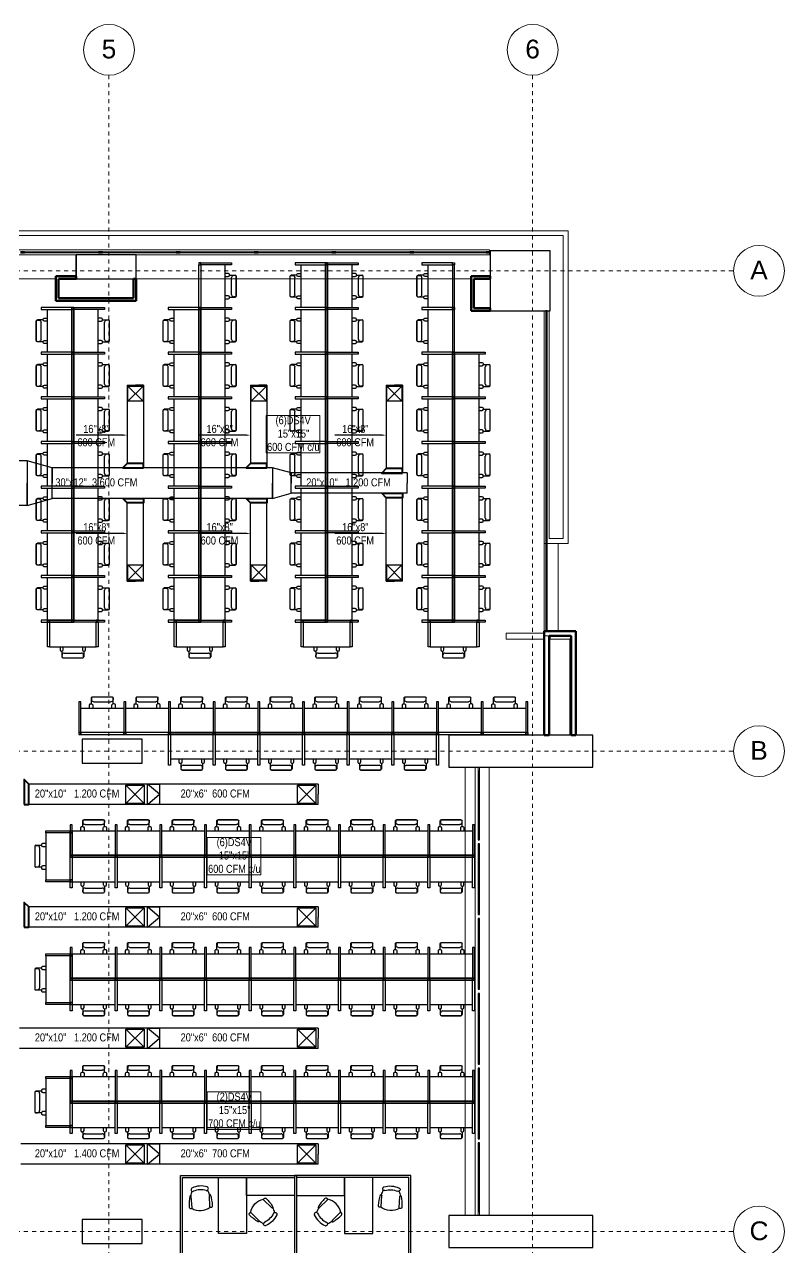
# Model space of a CAD drawing. Header units: inches. Extents: x -3 to 209, y -384 to 20.
# Drawn here: x 174.29 to 193.27, y -10.29 to 20.26 of the extents above; entities that cross this region are included whole.
import ezdxf
from ezdxf import colors
from ezdxf.entities.mleader import LeaderData, LeaderLine
from ezdxf.math import Vec2, Vec3

# ---------------------------------------------------------------- set-up
doc = ezdxf.new("R2010")
doc.units = ezdxf.units.IN
doc.header["$MEASUREMENT"] = 0
doc.linetypes.add('Grid Line 1_2_', pattern=[0.022225, 0.0127, -0.003175, 0.003175, -0.003175])
doc.linetypes.add('HIDDEN2', pattern=[0.1875, 0.125, -0.0625])
for name, color, linetype, lineweight in [('A-GLAZ-CURT', 253, 'Continuous', 9), ('A-GLAZ-CWMG', 253, 'Continuous', 9), ('A-WALL-PATT', 253, 'Continuous', 50), ('HVAC -Textos Suministro', 7, 'Continuous', 9), ('HVAC Suministro', 5, 'Continuous', 40), ('S-BEAM', 253, 'Continuous', 13), ('S-COLS', 6, 'Continuous', 13), ('S-GRID', 253, 'Continuous', 9), ('S-GRID-IDEN', 253, 'Continuous', 9)]:
    doc.layers.add(name, color=color, linetype=linetype, lineweight=lineweight)
for name, color, linetype in [('A-WALL', 253, 'Continuous'), ('HVAC-Rejillas', 2, 'HIDDEN2'), ('HVAC-Suministro', 170, 'Continuous'), ('NFF-FURN', 253, 'Continuous'), ('NFF-LIGHT', 253, 'Continuous')]:
    doc.layers.add(name, color=color, linetype=linetype)
doc.styles.add('Arial', font='arial.ttf', dxfattribs={"height": 0.225})
doc.styles.add('Arial Narrow', font='ARIALN.TTF', dxfattribs={"height": 0.00295})
doc.styles.get("Standard").update_dxf_attribs({"font": 'arial.ttf'})

# ---------------------------------------------------------------- blocks, each defined once
blk = doc.blocks.new('ds')
at = {"linetype": 'ByBlock', "lineweight": -2}
for p, q in [((-0.0127, -0.0127), (0.0127, 0.0127)), ((-0.0127, 0.0127), (0.0127, -0.0127)), ((-0.0127, -0.0127), (-0.0127, 0.0127)), ((-0.0127, 0.0127), (0.0127, 0.0127)), ((0.0127, 0.0127), (0.0127, -0.0127)), ((0.0127, -0.0127), (-0.0127, -0.0127))]:
    blk.add_line(p, q, dxfattribs=at)
blk = doc.blocks.new('*U69')
blk.add_lwpolyline([(-0.26, -0.057), (-0.26, 0), (0, 0), (0.057, -0.057), (-0.26, -0.057)])
blk = doc.blocks.new('*U64')
blk.add_lwpolyline([(-0.208, -0.057), (-0.208, 0), (0, 0), (0.057, -0.057), (-0.208, -0.057)])
blk = doc.blocks.new('Grid - Grid Head - Circle-50561-PLANTA COMUNICACIONES PISO 3 - Dependiente 1')
at = {"layer": 'S-GRID-IDEN', "linetype": 'ByBlock', "lineweight": -2}
blk.add_circle((0, 0), 0.00635, dxfattribs=at)
blk = doc.blocks.new('nci')
at = {"layer": 'NFF-FURN', "linetype": 'ByBlock', "lineweight": -2}
for p, q in [((717, -265), (635, -265)), ((744, -310), (744, -292)), ((635, -342), (712, -342)), ((744, -310), (886, -310)), ((793, -799), (793, -367)), ((889, -316), (844, -316)), ((911, -831), (911, -335)), ((915, -824), (915, -342)), ((711, -824), (635, -824)), ((635, -901), (716, -901)), ((743, -874), (743, -856)), ((743, -856), (886, -856)), ((889, -850), (844, -850))]:
    blk.add_line(p, q, dxfattribs=at)
for points in [[(-25, -50), (25, -50), (25, 0), (-25, 0)], [(25, -1116), (-25, -1116), (-25, -50), (25, -50)], [(25, -50), (25, -1116), (635, -1116), (635, -50)], [(-25, -1116), (25, -1116), (25, -1166), (-25, -1166)]]:
    blk.add_lwpolyline(points, close=True, dxfattribs=at)
for points in [[(25, 0), (789, 0), (789, -50), (25, -50), (25, 0)], [(25, -1116), (789, -1116), (789, -1166), (25, -1166), (25, -1116)]]:
    blk.add_lwpolyline(points, dxfattribs=at)
for centre, radius, start, end in [((717, -292), 26.9, 0, 90), ((712, -310), 32.3, 270, 0), ((844, -367), 50.8, 90, 180), ((886, -335), 25.4, 0, 90), ((889, -342), 25.4, 0, 90), ((711, -856), 32.3, 0, 90), ((716, -874), 26.9, 270, 0), ((844, -799), 50.8, 180, 270), ((886, -831), 25.4, 270, 0), ((889, -824), 25.4, 270, 0)]:
    blk.add_arc(centre, radius, start, end, dxfattribs=at)
blk = doc.blocks.new('tlws')
at = {"layer": 'NFF-FURN', "linetype": 'ByBlock', "lineweight": -2}
for p, q in [((-318, -610), (-318, -691)), ((-241, -686), (-241, -610)), ((241, -610), (241, -687)), ((318, -692), (318, -610)), ((-291, -718), (-273, -718)), ((-273, -718), (-273, -861)), ((-267, -864), (-267, -819)), ((-248, -886), (248, -886)), ((-241, -890), (241, -890)), ((-216, -768), (216, -768)), ((267, -864), (267, -819)), ((273, -719), (291, -719)), ((273, -719), (273, -861))]:
    blk.add_line(p, q, dxfattribs=at)
for points in [[(-585, 50), (-585, 0), (-635, 0), (-635, 50)], [(-585, 0), (-585, 50), (585, 50), (585, 0)], [(585, 0), (-585, 0), (-585, -610), (585, -610)], [(585, 50), (585, 0), (635, 0), (635, 50)]]:
    blk.add_lwpolyline(points, close=True, dxfattribs=at)
for points in [[(-585, 0), (-585, -610), (-635, -610), (-635, 0), (-585, 0)], [(635, 0), (635, -610), (585, -610), (585, 0), (635, 0)]]:
    blk.add_lwpolyline(points, dxfattribs=at)
for centre, radius, start, end in [((-291, -691), 26.9, 180, 270), ((-273, -686), 32.3, 270, 0), ((-248, -861), 25.4, 180, 270), ((-216, -819), 50.8, 90, 180), ((-241, -864), 25.4, 180, 270), ((216, -819), 50.8, 0, 90), ((273, -687), 32.3, 180, 270), ((241, -864), 25.4, 270, 0), ((248, -861), 25.4, 270, 0), ((291, -692), 26.9, 270, 0)]:
    blk.add_arc(centre, radius, start, end, dxfattribs=at)
blk = doc.blocks.new('zw$6B6B')
at = {"layer": 'NFF-FURN', "linetype": 'ByBlock', "lineweight": -2, "extrusion": (0, 0, -1)}
for points in [[(821, 2619, -0.300719), (791, 2153)], [(791, 2680, -0.198888), (818, 2667, -0.347278), (821, 2619)], [(791, 2680, -0.198158), (818, 2667, -0.414966), (815, 2612), (811, 2610)], [(518, 2664, -0.062864), (791, 2680)], [(518, 2664, -0.062864), (791, 2680)], [(526, 2631), (520, 2633), (515, 2637, -0.415881), (516, 2662), (518, 2664)], [(512, 2641, -0.335448), (516, 2662), (518, 2664)], [(395, 2608, -0.084773), (512, 2641)], [(315, 2612), (319, 2619), (325, 2625, -0.415301), (388, 2620, -0.275335), (396, 2575)], [(375, 2253, -0.163773), (396, 2575)], [(315, 2612), (319, 2619), (325, 2625, -0.415301), (388, 2620), (392, 2615), (395, 2608)], [(288, 2228, -0.190618), (315, 2612)], [(288, 2228, -0.190618), (315, 2612)], [(791, 2153, -0.360765), (783, 2104, -0.197378), (755, 2095)], [(783, 2163), (787, 2160, -0.414852), (783, 2104, -0.197378), (755, 2095)], [(755, 2095, -0.062793), (486, 2145)], [(755, 2095, -0.062793), (486, 2145)], [(486, 2145), (484, 2147, -0.415432), (486, 2172), (492, 2176), (498, 2176)], [(486, 2145), (484, 2147, -0.379395), (484, 2171)], [(484, 2171, -0.064311), (368, 2221)], [(375, 2253, -0.260185), (360, 2212, -0.41472), (296, 2216), (292, 2221), (288, 2228)], [(368, 2221), (364, 2216), (360, 2212, -0.41472), (296, 2216), (292, 2221), (288, 2228)], [(1198, 825, 0.084773), (1146, 935)], [(1159, 955, 0.062864), (992, 1171)], [(1159, 955, 0.062864), (992, 1171)], [(1146, 935, 0.335448), (1159, 952), (1159, 955)], [(1129, 939), (1135, 936), (1142, 934, 0.415881), (1159, 952), (1159, 955)], [(992, 1171, 0.198888), (964, 1182, 0.347278), (926, 1153)], [(992, 1171, 0.198158), (964, 1182, 0.414966), (925, 1143), (925, 1139)], [(926, 1153, 0.300719), (595, 823)], [(1254, 767), (1256, 775), (1257, 783, 0.415301), (1212, 828), (1205, 827), (1198, 825)], [(1254, 767), (1256, 775), (1257, 783, 0.415301), (1212, 828, 0.275335), (1173, 804)], [(982, 494, 0.190618), (1254, 767)], [(982, 494, 0.190618), (1254, 767)], [(945, 576, 0.163773), (1173, 804)], [(790, 589), (793, 589, 0.415432), (811, 606), (809, 613), (806, 618)], [(575, 758, 0.062793), (790, 589)], [(575, 758, 0.062793), (790, 589)], [(607, 824), (603, 824, 0.414852), (564, 785, 0.197378), (575, 758)], [(595, 823, 0.360765), (564, 785, 0.197378), (575, 758)], [(945, 576, 0.260185), (923, 537, 0.41472), (968, 492), (975, 493), (982, 494)], [(925, 550), (924, 544), (923, 537, 0.41472), (968, 492), (975, 493), (982, 494)], [(810, 604, 0.064311), (925, 550)], [(790, 589), (793, 589, 0.379395), (810, 604)]]:
    blk.add_lwpolyline(points, format="xyb", dxfattribs=at)
for points in [[(811, 2610), (526, 2631)], [(811, 2610), (811, 2610)], [(791, 2680), (791, 2680)], [(518, 2664), (518, 2664)], [(396, 2575), (396, 2575)], [(315, 2612), (315, 2612)], [(783, 2163), (498, 2176)], [(783, 2163), (783, 2163)], [(486, 2145), (486, 2145)], [(375, 2253), (375, 2253)], [(288, 2228), (288, 2228)], [(1450, 1251), (1450, 1951)], [(1450, 1951), (50, 1951)], [(755, 2095), (755, 2095)], [(50, 1251), (1450, 1251)], [(500, 51), (500, 1251)], [(500, 1251), (50, 1251)], [(1159, 955), (1159, 955)], [(925, 1139), (1129, 939)], [(992, 1171), (992, 1171)], [(925, 1139), (925, 1139)], [(1254, 767), (1254, 767)], [(1173, 804), (1173, 804)], [(607, 824), (806, 618)], [(607, 824), (607, 824)], [(575, 758), (575, 758)], [(982, 494), (982, 494)], [(945, 576), (945, 576)], [(790, 589), (790, 589)]]:
    blk.add_lwpolyline(points, dxfattribs=at)
at = {"layer": 'NFF-LIGHT', "linetype": 'ByBlock', "lineweight": -2}
for p, q in [((-2400, 2850), (-2400, 2900)), ((-2400, 2850), (-50, 2850)), ((-50, 2850), (-50, 50)), ((-2350, 50), (-2350, 1951)), ((-50, 50), (-2350, 50))]:
    blk.add_line(p, q, dxfattribs=at)
blk.add_lwpolyline([(-2400, 2900), (0, 2900), (0, 0), (-2400, 0), (-2400, 1951), (-2350, 1951)], dxfattribs=at)
at = {"layer": 'NFF-LIGHT', "linetype": 'ByBlock', "lineweight": -2, "extrusion": (0, 0, -1)}
blk.add_lwpolyline([(50, 51), (500, 51)], dxfattribs=at)

msp = doc.modelspace()

# ---------------------------------------------------------------- linework, layer by layer
at = {"layer": 'A-GLAZ-CURT', "lineweight": 18}
for p, q in [((176.136, 14.58), (174.292, 14.58)), ((174.292, 14.58), (174.292, 14.555)), ((174.292, 14.555), (176.136, 14.555)), ((176.136, 14.555), (176.136, 14.58)), ((178.08, 14.58), (176.236, 14.58)), ((176.236, 14.58), (176.236, 14.555)), ((176.236, 14.555), (178.08, 14.555)), ((178.08, 14.555), (178.08, 14.58)), ((180.024, 14.58), (178.18, 14.58)), ((178.18, 14.58), (178.18, 14.555)), ((178.18, 14.555), (180.024, 14.555)), ((180.024, 14.555), (180.024, 14.58)), ((181.967, 14.58), (180.124, 14.58)), ((180.124, 14.58), (180.124, 14.555)), ((180.124, 14.555), (181.967, 14.555)), ((181.967, 14.555), (181.967, 14.58)), ((183.911, 14.58), (182.067, 14.58)), ((182.067, 14.58), (182.067, 14.555)), ((182.067, 14.555), (183.911, 14.555)), ((183.911, 14.555), (183.911, 14.58)), ((185.815, 14.58), (184.011, 14.58)), ((184.011, 14.58), (184.011, 14.555)), ((184.011, 14.555), (185.815, 14.555)), ((185.815, 14.555), (185.815, 14.58)), ((187.314, 13.008), (187.314, 11.708)), ((187.339, 13.008), (187.314, 13.008)), ((187.339, 11.708), (187.339, 13.008)), ((187.314, 11.708), (187.339, 11.708)), ((187.314, 11.608), (187.314, 10.258)), ((187.339, 11.608), (187.314, 11.608)), ((187.339, 10.258), (187.339, 11.608)), ((187.314, 10.258), (187.339, 10.258)), ((187.314, 10.158), (187.314, 8.808)), ((187.339, 10.158), (187.314, 10.158)), ((187.339, 8.808), (187.339, 10.158)), ((187.314, 8.808), (187.339, 8.808)), ((187.314, 8.708), (187.314, 7.298)), ((187.339, 8.708), (187.314, 8.708)), ((187.339, 7.298), (187.339, 8.708)), ((187.314, 7.298), (187.339, 7.298)), ((187.314, 7.198), (187.314, 6.258)), ((187.339, 7.198), (187.314, 7.198)), ((187.339, 6.258), (187.339, 7.198)), ((187.314, 6.258), (187.339, 6.258)), ((187.314, 6.158), (187.314, 5.208)), ((187.339, 6.158), (187.314, 6.158)), ((187.339, 5.208), (187.339, 6.158)), ((187.314, 5.208), (187.339, 5.208))]:
    msp.add_line(p, q, dxfattribs=at)
at = {"layer": 'A-GLAZ-CWMG', "lineweight": 25, "extrusion": (0, 0, -1)}
for p, q in [((174.292, 14.583), (174.192, 14.583)), ((174.192, 14.553), (174.292, 14.553)), ((174.292, 14.553), (174.292, 14.583)), ((176.236, 14.583), (176.136, 14.583)), ((176.136, 14.583), (176.136, 14.553)), ((176.136, 14.553), (176.236, 14.553)), ((176.236, 14.553), (176.236, 14.583)), ((178.18, 14.583), (178.08, 14.583)), ((178.08, 14.583), (178.08, 14.553)), ((178.08, 14.553), (178.18, 14.553)), ((178.18, 14.553), (178.18, 14.583)), ((180.124, 14.583), (180.024, 14.583)), ((180.024, 14.583), (180.024, 14.553)), ((180.024, 14.553), (180.124, 14.553)), ((180.124, 14.553), (180.124, 14.583)), ((182.067, 14.583), (181.967, 14.583)), ((181.967, 14.583), (181.967, 14.553)), ((181.967, 14.553), (182.067, 14.553)), ((182.067, 14.553), (182.067, 14.583)), ((184.011, 14.583), (183.911, 14.583)), ((183.911, 14.583), (183.911, 14.553)), ((183.911, 14.553), (184.011, 14.553)), ((184.011, 14.553), (184.011, 14.583)), ((187.312, 11.708), (187.312, 11.608)), ((187.342, 11.708), (187.312, 11.708)), ((187.342, 11.608), (187.342, 11.708)), ((187.312, 11.608), (187.342, 11.608)), ((187.312, 10.258), (187.312, 10.158)), ((187.342, 10.258), (187.312, 10.258)), ((187.312, 10.158), (187.342, 10.158)), ((187.342, 10.158), (187.342, 10.258)), ((187.312, 8.808), (187.312, 8.708)), ((187.342, 8.808), (187.312, 8.808)), ((187.312, 8.708), (187.342, 8.708)), ((187.342, 8.708), (187.342, 8.808)), ((187.312, 6.258), (187.312, 6.158)), ((187.342, 6.258), (187.312, 6.258)), ((187.312, 6.158), (187.342, 6.158)), ((187.342, 6.158), (187.342, 6.258)), ((187.312, 5.208), (187.312, 5.108)), ((187.342, 5.208), (187.312, 5.208)), ((187.342, 5.108), (187.342, 5.208)), ((187.312, 5.108), (187.342, 5.108))]:
    msp.add_line(p, q, dxfattribs=at)
at = {"layer": 'A-GLAZ-CWMG'}
for p, q in [((174.292, 14.583), (176.136, 14.583)), ((174.292, 14.553), (176.136, 14.553)), ((176.236, 14.583), (178.08, 14.583)), ((176.236, 14.553), (178.08, 14.553)), ((178.18, 14.583), (180.024, 14.583)), ((178.18, 14.553), (180.024, 14.553)), ((180.124, 14.583), (181.967, 14.583)), ((180.124, 14.553), (181.967, 14.553)), ((182.067, 14.583), (183.911, 14.583)), ((182.067, 14.553), (183.911, 14.553)), ((184.011, 14.583), (185.815, 14.583)), ((184.011, 14.553), (185.815, 14.553)), ((187.312, 11.708), (187.312, 13.008)), ((187.342, 11.708), (187.342, 13.008)), ((187.312, 10.258), (187.312, 11.608)), ((187.342, 10.258), (187.342, 11.608)), ((187.312, 8.808), (187.312, 10.158)), ((187.342, 8.808), (187.342, 10.158)), ((187.312, 7.298), (187.312, 8.708)), ((187.342, 7.298), (187.342, 8.708)), ((187.312, 6.258), (187.312, 7.198)), ((187.342, 6.258), (187.342, 7.198)), ((187.312, 5.208), (187.312, 6.158)), ((187.342, 5.208), (187.342, 6.158)), ((185.621, 1.608), (185.621, 1.708)), ((185.651, 1.608), (185.651, 1.708)), ((185.621, -9.492), (185.621, -9.392)), ((185.651, -9.492), (185.651, -9.392))]:
    msp.add_line(p, q, dxfattribs=at)
at = {"layer": 'A-GLAZ-CWMG', "lineweight": 25}
for p, q in [((185.915, 14.583), (185.815, 14.583)), ((185.815, 14.583), (185.815, 14.553)), ((185.815, 14.553), (185.915, 14.553)), ((185.915, 14.553), (185.915, 14.583)), ((187.312, 13.108), (187.312, 13.008)), ((187.342, 13.108), (187.312, 13.108)), ((187.312, 13.008), (187.342, 13.008)), ((187.342, 13.008), (187.342, 13.108)), ((187.312, 7.298), (187.312, 7.198)), ((187.342, 7.298), (187.312, 7.298)), ((187.312, 7.198), (187.342, 7.198)), ((187.342, 7.198), (187.342, 7.298)), ((185.651, 1.608), (185.621, 1.608)), ((185.621, 1.608), (185.621, -0.109)), ((185.651, -0.109), (185.651, 1.608)), ((185.621, -0.109), (185.651, -0.109)), ((185.651, -0.209), (185.621, -0.209)), ((185.621, -0.209), (185.621, -1.976)), ((185.651, -1.976), (185.651, -0.209)), ((185.621, -1.976), (185.651, -1.976)), ((185.651, -2.076), (185.621, -2.076)), ((185.621, -2.076), (185.621, -3.842)), ((185.651, -3.842), (185.651, -2.076)), ((185.621, -3.842), (185.651, -3.842)), ((185.651, -3.942), (185.621, -3.942)), ((185.621, -3.942), (185.621, -5.709)), ((185.651, -5.709), (185.651, -3.942)), ((185.621, -5.709), (185.651, -5.709)), ((185.651, -5.809), (185.621, -5.809)), ((185.621, -5.809), (185.621, -7.576)), ((185.651, -7.576), (185.651, -5.809)), ((185.621, -7.576), (185.651, -7.576)), ((185.651, -7.676), (185.621, -7.676)), ((185.621, -7.676), (185.621, -9.392)), ((185.651, -9.392), (185.651, -7.676)), ((185.621, -9.392), (185.651, -9.392))]:
    msp.add_line(p, q, dxfattribs=at)
at = {"layer": 'A-WALL', "lineweight": 18}
for p, q in [((170.404, 15.107), (187.744, 15.107)), ((187.744, 14.987), (170.524, 14.987)), ((187.864, 15.107), (187.744, 15.107)), ((187.744, 7.418), (187.744, 14.987)), ((187.864, 15.107), (187.864, 7.298)), ((175.58, 14.508), (170.404, 14.508)), ((170.524, 14.628), (185.905, 14.628)), ((185.905, 14.508), (177.08, 14.508)), ((185.905, 14.583), (185.905, 14.628)), ((185.905, 14.508), (185.905, 14.553)), ((175.089, 13.958), (175.089, 13.376)), ((175.089, 13.958), (175.139, 13.958)), ((175.579, 13.958), (175.139, 13.958)), ((177.059, 13.426), (177.059, 13.908)), ((185.46, 13.178), (185.46, 13.958)), ((185.46, 13.958), (185.51, 13.958)), ((185.915, 13.958), (185.51, 13.958)), ((175.139, 13.376), (175.089, 13.376)), ((175.139, 13.376), (177.059, 13.376)), ((177.059, 13.426), (177.059, 13.376)), ((185.46, 13.128), (185.46, 13.178)), ((185.46, 13.128), (185.915, 13.128)), ((187.267, 7.298), (187.267, 13.108)), ((187.387, 13.108), (187.387, 7.418)), ((187.387, 7.418), (187.744, 7.418)), ((187.267, 7.298), (187.312, 7.298)), ((187.267, 5.108), (187.267, 7.298)), ((187.342, 7.298), (187.387, 7.298)), ((187.744, 7.298), (187.387, 7.298)), ((187.617, 7.298), (187.617, 5.108)), ((187.744, 7.298), (187.864, 7.298)), ((187.267, 5.108), (187.267, 4.988)), ((187.287, 4.988), (187.287, 5.108)), ((187.287, 2.508), (187.287, 4.988)), ((187.387, 4.988), (187.287, 4.988)), ((185.544, -9.492), (185.544, 1.708)), ((185.894, 1.708), (185.894, -9.492))]:
    msp.add_line(p, q, dxfattribs=at)
at = {"layer": 'A-WALL', "lineweight": 50}
for p, q in [((175.089, 13.978), (175.069, 13.978)), ((175.069, 13.978), (175.069, 13.356)), ((175.139, 13.978), (175.089, 13.978)), ((175.579, 13.978), (175.139, 13.978)), ((175.139, 13.426), (175.139, 13.908)), ((175.139, 13.908), (175.579, 13.908)), ((175.579, 13.908), (175.579, 13.978)), ((177.009, 13.908), (177.009, 13.426)), ((177.079, 13.908), (177.009, 13.908)), ((177.079, 13.426), (177.079, 13.908)), ((185.44, 13.978), (185.44, 13.178)), ((185.46, 13.978), (185.44, 13.978)), ((185.51, 13.978), (185.46, 13.978)), ((185.915, 13.978), (185.51, 13.978)), ((185.51, 13.178), (185.51, 13.908)), ((185.51, 13.908), (185.915, 13.908)), ((185.915, 13.908), (185.915, 13.978)), ((175.069, 13.356), (175.089, 13.356)), ((175.089, 13.356), (175.139, 13.356)), ((177.009, 13.426), (175.139, 13.426)), ((175.139, 13.356), (177.079, 13.356)), ((177.079, 13.376), (177.079, 13.426)), ((177.079, 13.356), (177.079, 13.376)), ((185.44, 13.178), (185.44, 13.128)), ((185.915, 13.178), (185.51, 13.178)), ((185.915, 13.108), (185.915, 13.178)), ((185.44, 13.128), (185.44, 13.108)), ((185.44, 13.108), (185.915, 13.108)), ((187.287, 5.108), (187.267, 5.108)), ((187.267, 5.108), (187.267, 4.988)), ((187.287, 5.108), (187.267, 5.108)), ((187.267, 4.988), (187.267, 2.508)), ((188.06, 5.108), (187.287, 5.108)), ((187.387, 4.988), (187.94, 4.988)), ((187.387, 2.508), (187.387, 4.988)), ((187.94, 4.988), (187.94, 2.508)), ((188.06, 4.988), (188.06, 5.108)), ((188.06, 2.508), (188.06, 4.988)), ((187.267, 2.508), (187.387, 2.508)), ((187.94, 2.508), (188.06, 2.508))]:
    msp.add_line(p, q, dxfattribs=at)
at = {"layer": 'A-WALL-PATT', "linetype": 'Continuous', "lineweight": 9}
for p, q in [((175.94, 13.376), (175.929, 13.356)), ((176.906, 13.357), (176.895, 13.376)), ((187.274, 3.775), (187.267, 3.762))]:
    msp.add_line(p, q, dxfattribs=at)
at = {"layer": 'HVAC -Textos Suministro'}
for points in [[(181.664, 9.558), (180.324, 9.558), (180.324, 10.492), (181.664, 10.492)], [(180.192, -0.983), (178.852, -0.983), (178.852, -0.048), (180.192, -0.048)], [(180.192, -7.341), (178.852, -7.341), (178.852, -6.406), (180.192, -6.406)]]:
    msp.add_lwpolyline(points, close=True, dxfattribs=at)
at = {"layer": 'HVAC-Suministro'}
for p, q in [((176.857, 11.255), (177.06, 11.255)), ((176.857, 11.255), (176.857, 9.295)), ((177.263, 11.255), (177.06, 11.255)), ((177.263, 11.255), (177.263, 9.295)), ((179.935, 11.255), (180.138, 11.255)), ((179.935, 11.255), (179.935, 9.295)), ((180.341, 11.255), (180.138, 11.255)), ((180.341, 11.255), (180.341, 9.295)), ((183.322, 11.255), (183.525, 11.255)), ((183.322, 11.255), (183.322, 9.168)), ((183.728, 11.255), (183.525, 11.255)), ((183.728, 11.255), (183.728, 9.168)), ((174.356, 9.363), (171.096, 9.363)), ((174.356, 9.363), (174.356, 8.804)), ((180.48, 9.185), (174.981, 9.185)), ((174.981, 9.185), (174.981, 8.804)), ((176.857, 9.295), (177.06, 9.295)), ((177.263, 9.295), (177.06, 9.295)), ((179.935, 9.295), (180.138, 9.295)), ((180.341, 9.295), (180.138, 9.295)), ((180.48, 9.185), (180.48, 8.804)), ((183.322, 9.168), (183.525, 9.168)), ((183.728, 9.168), (183.525, 9.168)), ((183.849, 9.058), (180.949, 9.058)), ((180.949, 9.058), (180.949, 8.804)), ((183.849, 9.058), (183.849, 8.804)), ((174.356, 8.245), (174.356, 8.804)), ((174.981, 8.423), (174.981, 8.804)), ((180.48, 8.423), (180.48, 8.804)), ((180.949, 8.55), (180.949, 8.804)), ((183.849, 8.55), (183.849, 8.804)), ((180.48, 8.423), (174.981, 8.423)), ((176.857, 6.353), (176.857, 8.312)), ((176.857, 8.312), (177.06, 8.312)), ((177.263, 8.312), (177.06, 8.312)), ((177.263, 6.353), (177.263, 8.312)), ((179.935, 6.353), (179.935, 8.312)), ((179.935, 8.312), (180.138, 8.312)), ((180.341, 8.312), (180.138, 8.312)), ((180.341, 6.353), (180.341, 8.312)), ((183.849, 8.55), (180.949, 8.55)), ((183.322, 6.353), (183.322, 8.439)), ((183.322, 8.439), (183.525, 8.439)), ((183.728, 8.439), (183.525, 8.439)), ((183.728, 6.353), (183.728, 8.439)), ((174.356, 8.245), (171.096, 8.245)), ((176.857, 6.353), (177.06, 6.353)), ((177.263, 6.353), (177.06, 6.353)), ((179.935, 6.353), (180.138, 6.353)), ((180.341, 6.353), (180.138, 6.353)), ((183.322, 6.353), (183.525, 6.353)), ((183.728, 6.353), (183.525, 6.353)), ((181.625, 1.285), (174.396, 1.285)), ((174.396, 1.285), (174.396, 1.031)), ((181.625, 1.285), (181.625, 1.031)), ((174.396, 0.777), (174.396, 1.031)), ((181.625, 0.777), (181.625, 1.031)), ((181.625, 0.777), (174.396, 0.777)), ((181.625, -1.784), (174.396, -1.784)), ((174.396, -1.784), (174.396, -2.038)), ((181.625, -1.784), (181.625, -2.038)), ((174.396, -2.292), (174.396, -2.038)), ((181.625, -2.292), (181.625, -2.038)), ((181.625, -2.292), (174.396, -2.292)), ((181.625, -4.808), (174.167, -4.808)), ((181.625, -4.808), (181.625, -5.062)), ((181.625, -5.316), (181.625, -5.062)), ((181.625, -5.316), (174.167, -5.316)), ((181.623, -7.704), (174.197, -7.704)), ((181.623, -7.704), (181.623, -7.958)), ((181.623, -8.212), (174.197, -8.212)), ((181.623, -8.212), (181.623, -7.958))]:
    msp.add_line(p, q, dxfattribs=at)
for points in [[(174.981, 9.185), (174.356, 9.363), (174.356, 8.245), (174.981, 8.423)], [(180.949, 9.058), (180.48, 9.185), (180.48, 8.423), (180.949, 8.55)]]:
    msp.add_lwpolyline(points, close=True, dxfattribs=at)
for points in [[(177.361, 0.777), (177.361, 1.285), (177.661, 1.285), (177.661, 0.777), (177.361, 0.777), (177.661, 1.031), (177.361, 1.285)], [(177.361, -2.292), (177.361, -1.784), (177.661, -1.784), (177.661, -2.292), (177.361, -2.292), (177.661, -2.038), (177.361, -1.784)], [(177.361, -5.316), (177.361, -4.808), (177.661, -4.808), (177.661, -5.316), (177.361, -5.316), (177.661, -5.062), (177.361, -4.808)], [(177.361, -8.212), (177.361, -7.704), (177.661, -7.704), (177.661, -8.212), (177.361, -8.212), (177.661, -7.958), (177.361, -7.704)]]:
    msp.add_lwpolyline(points, dxfattribs=at)
at = {"layer": 'S-BEAM', "lineweight": 18}
for p, q in [((175.573, 14.508), (175.573, 13.978)), ((185.915, 14.508), (185.905, 14.508)), ((185.915, 13.908), (185.915, 14.508)), ((175.069, 13.908), (162.795, 13.908)), ((177.08, 13.908), (185.44, 13.908)), ((186.315, 4.908), (186.315, 5.058)), ((187.267, 5.058), (186.315, 5.058)), ((186.315, 4.908), (187.267, 4.908)), ((187.387, 4.908), (187.416, 4.908)), ((187.416, 4.908), (187.416, 4.988)), ((187.911, 4.908), (187.416, 4.908)), ((187.94, 4.951), (187.911, 4.908)), ((187.911, 4.908), (187.911, 2.508)), ((185.295, 1.708), (185.295, -1.958)), ((185.895, -9.492), (185.895, 1.708)), ((185.295, -1.958), (185.295, -9.492))]:
    msp.add_line(p, q, dxfattribs=at)
at = {"layer": 'S-COLS', "lineweight": 25}
for p, q in [((177.08, 14.508), (175.58, 14.508)), ((175.58, 14.508), (175.58, 13.908)), ((177.08, 13.908), (177.08, 14.508)), ((187.416, 14.608), (185.916, 14.608)), ((185.916, 14.608), (185.916, 13.108)), ((187.416, 13.108), (187.416, 14.608)), ((175.58, 13.908), (177.08, 13.908)), ((185.916, 13.108), (187.416, 13.108)), ((188.485, 2.508), (184.885, 2.508)), ((184.885, 2.508), (184.885, 1.708)), ((188.485, 1.708), (188.485, 2.508)), ((177.23, 2.408), (175.73, 2.408)), ((175.73, 2.408), (175.73, 1.808)), ((177.23, 1.808), (177.23, 2.408)), ((175.73, 1.808), (177.23, 1.808)), ((184.885, 1.708), (188.485, 1.708)), ((177.23, -9.592), (175.73, -9.592)), ((175.73, -9.592), (175.73, -10.192)), ((177.23, -10.192), (177.23, -9.592)), ((188.485, -9.492), (184.885, -9.492)), ((184.885, -9.492), (184.885, -10.292)), ((188.485, -10.292), (188.485, -9.492)), ((175.73, -10.192), (177.23, -10.192)), ((184.885, -10.292), (188.485, -10.292))]:
    msp.add_line(p, q, dxfattribs=at)
at = {"layer": 'S-GRID', "linetype": 'Grid Line 1_2_'}
for p, q in [((176.399, 18.992), (176.399, -28.008)), ((186.977, 18.992), (186.977, -28.008)), ((122.677, 14.108), (191.998, 14.108)), ((122.677, 2.108), (191.998, 2.108)), ((122.677, -9.892), (191.998, -9.892))]:
    msp.add_line(p, q, dxfattribs=at)

# ---------------------------------------------------------------- block references
at = {"layer": 'HVAC Suministro', "yscale": 1.953866694221574, "zscale": 1.953866694221574}
for name, p, xscale, rotation in [('*U64', (176.857, 9.295), -1.953866694221574, 1.681918604390376e-08), ('*U64', (179.935, 9.295), -1.953866694221574, 1.681918604390376e-08), ('*U64', (183.322, 9.168), -1.953866694221574, 1.681918604390376e-08), ('*U64', (176.857, 8.312), 1.953866694221574, 179.9999999831808), ('*U64', (179.935, 8.312), 1.953866694221574, 179.9999999831808), ('*U64', (183.322, 8.439), 1.953866694221574, 179.9999999831808), ('*U69', (174.396, 1.285), -1.953866694221574, 270.0000000168192), ('*U69', (174.396, -1.784), -1.953866694221574, 270.0000000168192)]:
    msp.add_blockref(name, p, dxfattribs=dict(at, xscale=xscale, rotation=rotation))
at = {"layer": 'HVAC-Rejillas', "zscale": 12, "rotation": 180}
for p, xscale, yscale in [((177.06, 11.039), 15, 15), ((180.138, 11.039), 15, 15), ((183.525, 11.039), 15, 15), ((177.06, 6.569), 15, 15), ((180.138, 6.569), 15, 15), ((183.525, 6.569), 15, 15), ((177.046, 1.031), 18, 18), ((181.336, 1.031), 18, 18), ((177.046, -2.038), 18, 18), ((181.336, -2.038), 18, 18), ((177.046, -5.062), 18, 18), ((181.336, -5.062), 18, 18), ((177.046, -7.958), 18, 18), ((181.336, -7.958), 18, 18)]:
    msp.add_blockref('ds', p, dxfattribs=dict(at, xscale=xscale, yscale=yscale))
at = {"layer": 'NFF-FURN', "yscale": 0.0009999999999852297, "zscale": 0.0009999999999852297}
for name, p, xscale in [('nci', (178.666, 14.306), 0.0009999999999852297), ('nci', (181.835, 14.306), -0.0009999999999852297), ('nci', (181.835, 14.306), 0.0009999999999852297), ('nci', (185.004, 14.306), -0.0009999999999852297), ('nci', (175.497, 13.19), -0.0009999999999852297), ('nci', (175.497, 13.19), 0.0009999999999852297), ('nci', (178.666, 13.19), -0.0009999999999852297), ('nci', (178.666, 13.19), 0.0009999999999852297), ('nci', (181.835, 13.19), -0.0009999999999852297), ('nci', (181.835, 13.19), 0.0009999999999852297), ('nci', (185.004, 13.19), -0.0009999999999852297), ('nci', (175.497, 12.074), -0.0009999999999852297), ('nci', (175.497, 12.074), 0.0009999999999852297), ('nci', (178.666, 12.074), -0.0009999999999852297), ('nci', (178.666, 12.074), 0.0009999999999852297), ('nci', (181.835, 12.074), -0.0009999999999852297), ('nci', (181.835, 12.074), 0.0009999999999852297), ('nci', (185.004, 12.074), -0.0009999999999852297), ('nci', (185.004, 12.074), 0.0009999999999852297), ('nci', (175.497, 10.958), -0.0009999999999852297), ('nci', (175.497, 10.958), 0.0009999999999852297), ('nci', (178.666, 10.958), -0.0009999999999852297), ('nci', (178.666, 10.958), 0.0009999999999852297), ('nci', (181.835, 10.958), -0.0009999999999852297), ('nci', (181.835, 10.958), 0.0009999999999852297), ('nci', (185.004, 10.958), -0.0009999999999852297), ('nci', (185.004, 10.958), 0.0009999999999852297), ('nci', (175.497, 9.842), -0.0009999999999852297), ('nci', (175.497, 9.842), 0.0009999999999852297), ('nci', (178.666, 9.842), -0.0009999999999852297), ('nci', (178.666, 9.842), 0.0009999999999852297), ('nci', (181.835, 9.842), -0.0009999999999852297), ('nci', (181.835, 9.842), 0.0009999999999852297), ('nci', (185.004, 9.842), -0.0009999999999852297), ('nci', (185.004, 9.842), 0.0009999999999852297), ('nci', (175.497, 8.726), -0.0009999999999852297), ('nci', (175.497, 8.726), 0.0009999999999852297), ('nci', (178.666, 8.726), -0.0009999999999852297), ('nci', (178.666, 8.726), 0.0009999999999852297), ('nci', (181.835, 8.726), -0.0009999999999852297), ('nci', (181.835, 8.726), 0.0009999999999852297), ('nci', (185.004, 8.726), -0.0009999999999852297), ('nci', (185.004, 8.726), 0.0009999999999852297), ('nci', (175.497, 7.61), -0.0009999999999852297), ('nci', (175.497, 7.61), 0.0009999999999852297), ('nci', (178.666, 7.61), -0.0009999999999852297), ('nci', (178.666, 7.61), 0.0009999999999852297), ('nci', (181.835, 7.61), -0.0009999999999852297), ('nci', (181.835, 7.61), 0.0009999999999852297), ('nci', (185.004, 7.61), -0.0009999999999852297), ('nci', (185.004, 7.61), 0.0009999999999852297), ('nci', (175.497, 6.494), -0.0009999999999852297), ('nci', (175.497, 6.494), 0.0009999999999852297), ('nci', (178.666, 6.494), -0.0009999999999852297), ('nci', (178.666, 6.494), 0.0009999999999852297), ('nci', (181.835, 6.494), -0.0009999999999852297), ('nci', (181.835, 6.494), 0.0009999999999852297), ('nci', (185.004, 6.494), -0.0009999999999852297), ('nci', (185.004, 6.494), 0.0009999999999852297), ('tlws', (175.497, 5.328), 0.0009999999999852297), ('tlws', (178.666, 5.328), 0.0009999999999852297), ('tlws', (181.835, 5.328), 0.0009999999999852297), ('tlws', (185.004, 5.328), 0.0009999999999852297)]:
    msp.add_blockref(name, p, dxfattribs=dict(at, xscale=xscale))
at = {"layer": 'NFF-FURN', "yscale": 0.0009999999999852297, "zscale": 0.0009999999999852297, "rotation": 270}
for name, p, xscale in [('nci', (176.816, 2.551), -0.0009999999999852297), ('nci', (177.932, 2.551), -0.0009999999999852297), ('nci', (179.048, 2.551), -0.0009999999999852297), ('nci', (180.164, 2.551), -0.0009999999999852297), ('nci', (181.28, 2.551), -0.0009999999999852297), ('nci', (182.396, 2.551), -0.0009999999999852297), ('nci', (183.512, 2.551), -0.0009999999999852297), ('nci', (184.628, 2.551), -0.0009999999999852297), ('nci', (185.744, 2.551), -0.0009999999999852297), ('nci', (186.86, 2.551), -0.0009999999999852297), ('nci', (179.048, 2.551), 0.0009999999999852297), ('nci', (180.164, 2.551), 0.0009999999999852297), ('nci', (181.28, 2.551), 0.0009999999999852297), ('nci', (182.396, 2.551), 0.0009999999999852297), ('nci', (183.512, 2.551), 0.0009999999999852297), ('nci', (184.628, 2.551), 0.0009999999999852297), ('nci', (176.6, -0.518), -0.0009999999999852297), ('nci', (177.716, -0.518), -0.0009999999999852297), ('nci', (178.832, -0.518), -0.0009999999999852297), ('nci', (179.948, -0.518), -0.0009999999999852297), ('nci', (181.064, -0.518), -0.0009999999999852297), ('nci', (182.18, -0.518), -0.0009999999999852297), ('nci', (183.296, -0.518), -0.0009999999999852297), ('nci', (184.412, -0.518), -0.0009999999999852297), ('nci', (185.528, -0.518), -0.0009999999999852297), ('tlws', (175.434, -0.518), 0.0009999999999852297), ('nci', (176.6, -0.518), 0.0009999999999852297), ('nci', (177.716, -0.518), 0.0009999999999852297), ('nci', (178.832, -0.518), 0.0009999999999852297), ('nci', (179.948, -0.518), 0.0009999999999852297), ('nci', (181.064, -0.518), 0.0009999999999852297), ('nci', (182.18, -0.518), 0.0009999999999852297), ('nci', (183.296, -0.518), 0.0009999999999852297), ('nci', (184.412, -0.518), 0.0009999999999852297), ('nci', (185.528, -0.518), 0.0009999999999852297), ('nci', (176.6, -3.587), -0.0009999999999852297), ('nci', (177.716, -3.587), -0.0009999999999852297), ('nci', (178.832, -3.587), -0.0009999999999852297), ('nci', (179.948, -3.587), -0.0009999999999852297), ('nci', (181.064, -3.587), -0.0009999999999852297), ('nci', (182.18, -3.587), -0.0009999999999852297), ('nci', (183.296, -3.587), -0.0009999999999852297), ('nci', (184.412, -3.587), -0.0009999999999852297), ('nci', (185.528, -3.587), -0.0009999999999852297), ('tlws', (175.434, -3.587), 0.0009999999999852297), ('nci', (176.6, -3.587), 0.0009999999999852297), ('nci', (177.716, -3.587), 0.0009999999999852297), ('nci', (178.832, -3.587), 0.0009999999999852297), ('nci', (179.948, -3.587), 0.0009999999999852297), ('nci', (181.064, -3.587), 0.0009999999999852297), ('nci', (182.18, -3.587), 0.0009999999999852297), ('nci', (183.296, -3.587), 0.0009999999999852297), ('nci', (184.412, -3.587), 0.0009999999999852297), ('nci', (185.528, -3.587), 0.0009999999999852297), ('nci', (176.6, -6.657), -0.0009999999999852297), ('nci', (177.716, -6.657), -0.0009999999999852297), ('nci', (178.832, -6.657), -0.0009999999999852297), ('nci', (179.948, -6.657), -0.0009999999999852297), ('nci', (181.064, -6.657), -0.0009999999999852297), ('nci', (182.18, -6.657), -0.0009999999999852297), ('nci', (183.296, -6.657), -0.0009999999999852297), ('nci', (184.412, -6.657), -0.0009999999999852297), ('nci', (185.528, -6.657), -0.0009999999999852297), ('tlws', (175.434, -6.657), 0.0009999999999852297), ('nci', (176.6, -6.657), 0.0009999999999852297), ('nci', (177.716, -6.657), 0.0009999999999852297), ('nci', (178.832, -6.657), 0.0009999999999852297), ('nci', (179.948, -6.657), 0.0009999999999852297), ('nci', (181.064, -6.657), 0.0009999999999852297), ('nci', (182.18, -6.657), 0.0009999999999852297), ('nci', (183.296, -6.657), 0.0009999999999852297), ('nci', (184.412, -6.657), 0.0009999999999852297), ('nci', (185.528, -6.657), 0.0009999999999852297)]:
    msp.add_blockref(name, p, dxfattribs=dict(at, xscale=xscale))
at = {"layer": 'NFF-LIGHT'}
for p, xscale, yscale, zscale, rotation in [((181.083, -8.491), 0.0009999999999852306, 0.0009999999999852306, 0.0009999999999852306, 90), ((181.033, -8.491), -0.0009999999999852297, 0.0009999999999852297, 0.0009999999999852297, 270)]:
    msp.add_blockref('zw$6B6B', p, dxfattribs=dict(at, xscale=xscale, yscale=yscale, zscale=zscale, rotation=rotation))
at = {"layer": 'S-GRID-IDEN', "xscale": 99.99999999999993, "yscale": 99.99999999999993, "zscale": 99.99999999999993}
for p, rotation in [((176.399, 19.627), 180), ((186.977, 19.627), 180), ((192.633, 14.108), 270), ((192.633, 2.108), 270), ((192.633, -9.892), 270)]:
    msp.add_blockref('Grid - Grid Head - Circle-50561-PLANTA COMUNICACIONES PISO 3 - Dependiente 1', p, dxfattribs=dict(at, rotation=rotation))

# ---------------------------------------------------------------- texts
at = {"layer": 'HVAC -Textos Suministro', "char_height": 0.2, "attachment_point": 1, "style": 'Arial Narrow'}
for s, insert, width in [('\\pi0.38596;(6)DS4V\\P\\pi0.44162;15"x15"\\P\\pi0.17409;600 CFM c/u', (180.173, 10.475), 1.6348), ('\\pi0.70163;16"x8" \\P\\pi0.55531;600 CFM', (175.055, 10.258), 2.02741), ('\\pi0.70163;16"x8" \\P\\pi0.55531;600 CFM', (178.133, 10.258), 2.02741), ('\\pi0.70163;16"x8" \\P\\pi0.55531;600 CFM', (181.52, 10.258), 2.02741), ('30"x12"  3.600 CFM', (175.061, 8.923), 2.11884), ('20"x10"   1.200 CFM', (181.326, 8.923), 2.11884), ('\\pi0.70163;16"x8" \\P\\pi0.55531;600 CFM', (175.055, 7.804), 2.02741), ('\\pi0.70163;16"x8" \\P\\pi0.55531;600 CFM', (178.133, 7.804), 2.02741), ('\\pi0.70163;16"x8" \\P\\pi0.55531;600 CFM', (181.52, 7.804), 2.02741), ('20"x10"   1.200 CFM', (174.548, 1.15), 2.11884), ('20"x6"  600 CFM', (178.188, 1.15), 2.11884), ('\\pi0.38596;(6)DS4V\\P\\pi0.44162;15"x15"\\P\\pi0.17409;600 CFM c/u', (178.701, -0.065), 1.6348), ('20"x10"   1.200 CFM', (174.548, -1.919), 2.11884), ('20"x6"  600 CFM', (178.188, -1.919), 2.11884), ('20"x10"   1.200 CFM', (174.548, -4.943), 2.11884), ('20"x6"  600 CFM', (178.188, -4.943), 2.11884), ('\\pi0.38596;(2)DS4V\\P\\pi0.44162;15"x15"\\P\\pi0.17525;700 CFM c/u', (178.701, -6.423), 1.6348), ('20"x10"   1.400 CFM', (174.548, -7.839), 2.11884), ('20"x6"  700 CFM', (178.188, -7.839), 2.11884)]:
    msp.add_mtext(s, dxfattribs=dict(at, insert=insert, width=width))

# ---------------------------------------------------------------- leaders
at = {"layer": 'HVAC -Textos Suministro'}
ml = msp.add_multileader_mtext('Standard', dxfattribs=at)
ml.set_content('', color=256)
ml.set_leader_properties()
ml.build(insert=Vec2(0, 0))
ml.multileader.update_dxf_attribs({"dogleg_length": 0.36, "arrow_head_size": 0.113})
ctx = ml.context
ctx.base_point, ctx.char_height, ctx.arrow_head_size, ctx.landing_gap_size, ctx.plane_origin, ctx.plane_x_axis, ctx.plane_y_axis = Vec3(175.577, 10.003), 0.113, 0.113, 0.0564, Vec3(171.28, 10.501), Vec3(-1, 0), Vec3(0, -1)
notes = []
notes.append((ctx, [(1, (1, 1, 0), (175.791, 10.003), (-1, 0), 0.214, [(0, [(176.857, 10.003)], 0, [])])]))
ctx.mtext.insert, ctx.mtext.text_direction, ctx.mtext.rotation, ctx.mtext.flow_direction = Vec3(175.52, 9.946), Vec3(-1, 0), 3.141593, 5
ml = msp.add_multileader_mtext('Standard', dxfattribs=at)
ml.set_content('', color=256)
ml.set_leader_properties()
ml.build(insert=Vec2(0, 0))
ml.multileader.update_dxf_attribs({"dogleg_length": 0.36, "arrow_head_size": 0.113})
ctx = ml.context
ctx.base_point, ctx.char_height, ctx.arrow_head_size, ctx.landing_gap_size, ctx.plane_origin, ctx.plane_x_axis, ctx.plane_y_axis = Vec3(178.655, 10.003), 0.113, 0.113, 0.0564, Vec3(174.358, 10.501), Vec3(-1, 0), Vec3(0, -1)
notes.append((ctx, [(1, (1, 1, 0), (178.868, 10.003), (-1, 0), 0.214, [(0, [(179.935, 10.003)], 0, [])])]))
ctx.mtext.insert, ctx.mtext.text_direction, ctx.mtext.rotation, ctx.mtext.flow_direction = Vec3(178.598, 9.946), Vec3(-1, 0), 3.141593, 5
ml = msp.add_multileader_mtext('Standard', dxfattribs=at)
ml.set_content('', color=256)
ml.set_leader_properties()
ml.build(insert=Vec2(0, 0))
ml.multileader.update_dxf_attribs({"dogleg_length": 0.36, "arrow_head_size": 0.113})
ctx = ml.context
ctx.base_point, ctx.char_height, ctx.arrow_head_size, ctx.landing_gap_size, ctx.plane_origin, ctx.plane_x_axis, ctx.plane_y_axis = Vec3(182.042, 10.003), 0.113, 0.113, 0.0564, Vec3(177.745, 10.501), Vec3(-1, 0), Vec3(0, -1)
notes.append((ctx, [(1, (1, 1, 0), (182.256, 10.003), (-1, 0), 0.214, [(0, [(183.322, 10.003)], 0, [])])]))
ctx.mtext.insert, ctx.mtext.text_direction, ctx.mtext.rotation, ctx.mtext.flow_direction = Vec3(181.985, 9.946), Vec3(-1, 0), 3.141593, 5
ml = msp.add_multileader_mtext('Standard', dxfattribs=at)
ml.set_content('', color=256)
ml.set_leader_properties()
ml.build(insert=Vec2(0, 0))
ml.multileader.update_dxf_attribs({"dogleg_length": 0.36, "arrow_head_size": 0.113})
ctx = ml.context
ctx.base_point, ctx.char_height, ctx.arrow_head_size, ctx.landing_gap_size, ctx.plane_origin, ctx.plane_x_axis, ctx.plane_y_axis = Vec3(175.577, 7.548), 0.113, 0.113, 0.0564, Vec3(171.28, 8.047), Vec3(-1, 0), Vec3(0, -1)
notes.append((ctx, [(1, (1, 1, 0), (175.791, 7.548), (-1, 0), 0.214, [(0, [(176.857, 7.548)], 0, [])])]))
ctx.mtext.insert, ctx.mtext.text_direction, ctx.mtext.rotation, ctx.mtext.flow_direction = Vec3(175.52, 7.492), Vec3(-1, 0), 3.141593, 5
ml = msp.add_multileader_mtext('Standard', dxfattribs=at)
ml.set_content('', color=256)
ml.set_leader_properties()
ml.build(insert=Vec2(0, 0))
ml.multileader.update_dxf_attribs({"dogleg_length": 0.36, "arrow_head_size": 0.113})
ctx = ml.context
ctx.base_point, ctx.char_height, ctx.arrow_head_size, ctx.landing_gap_size, ctx.plane_origin, ctx.plane_x_axis, ctx.plane_y_axis = Vec3(178.655, 7.548), 0.113, 0.113, 0.0564, Vec3(174.358, 8.047), Vec3(-1, 0), Vec3(0, -1)
notes.append((ctx, [(1, (1, 1, 0), (178.868, 7.548), (-1, 0), 0.214, [(0, [(179.935, 7.548)], 0, [])])]))
ctx.mtext.insert, ctx.mtext.text_direction, ctx.mtext.rotation, ctx.mtext.flow_direction = Vec3(178.598, 7.492), Vec3(-1, 0), 3.141593, 5
ml = msp.add_multileader_mtext('Standard', dxfattribs=at)
ml.set_content('', color=256)
ml.set_leader_properties()
ml.build(insert=Vec2(0, 0))
ml.multileader.update_dxf_attribs({"dogleg_length": 0.36, "arrow_head_size": 0.113})
ctx = ml.context
ctx.base_point, ctx.char_height, ctx.arrow_head_size, ctx.landing_gap_size, ctx.plane_origin, ctx.plane_x_axis, ctx.plane_y_axis = Vec3(182.042, 7.548), 0.113, 0.113, 0.0564, Vec3(177.745, 8.047), Vec3(-1, 0), Vec3(0, -1)
notes.append((ctx, [(1, (1, 1, 0), (182.256, 7.548), (-1, 0), 0.214, [(0, [(183.322, 7.548)], 0, [])])]))
ctx.mtext.insert, ctx.mtext.text_direction, ctx.mtext.rotation, ctx.mtext.flow_direction = Vec3(181.985, 7.492), Vec3(-1, 0), 3.141593, 5
for ctx, leaders in notes:
    for number, flags, end, landing, length, lines in leaders:
        leader = LeaderData()
        leader.index, (leader.has_last_leader_line, leader.has_dogleg_vector, leader.attachment_direction) = number, flags
        leader.last_leader_point, leader.dogleg_vector, leader.dogleg_length = Vec3(end), Vec3(landing), length
        for number, points, colour, breaks in lines:
            line = LeaderLine()
            line.index, line.vertices, line.color, line.breaks = number, Vec3.list(points), colors.encode_raw_color(colour), breaks
            leader.lines.append(line)
        ctx.leaders.append(leader)

# ---------------------------------------------------------------- next in the draw order: texts
at = {"layer": 'S-GRID-IDEN', "char_height": 0.468, "attachment_point": 2, "line_spacing_factor": 0.938532, "style": 'Arial', "bg_fill": 3, "box_fill_scale": 1.25, "bg_fill_color": 0, "bg_fill_transparency": 0}
for s, insert, width in [('5', (176.399, 19.882), 0.43434), ('6', (186.977, 19.882), 0.43434), ('A', (192.631, 14.36), 0.52006), ('B', (192.631, 2.36), 0.52006), ('C', (192.631, -9.64), 0.56007)]:
    msp.add_mtext(s, dxfattribs=dict(at, insert=insert, width=width))

doc.saveas('drawing.dxf')
